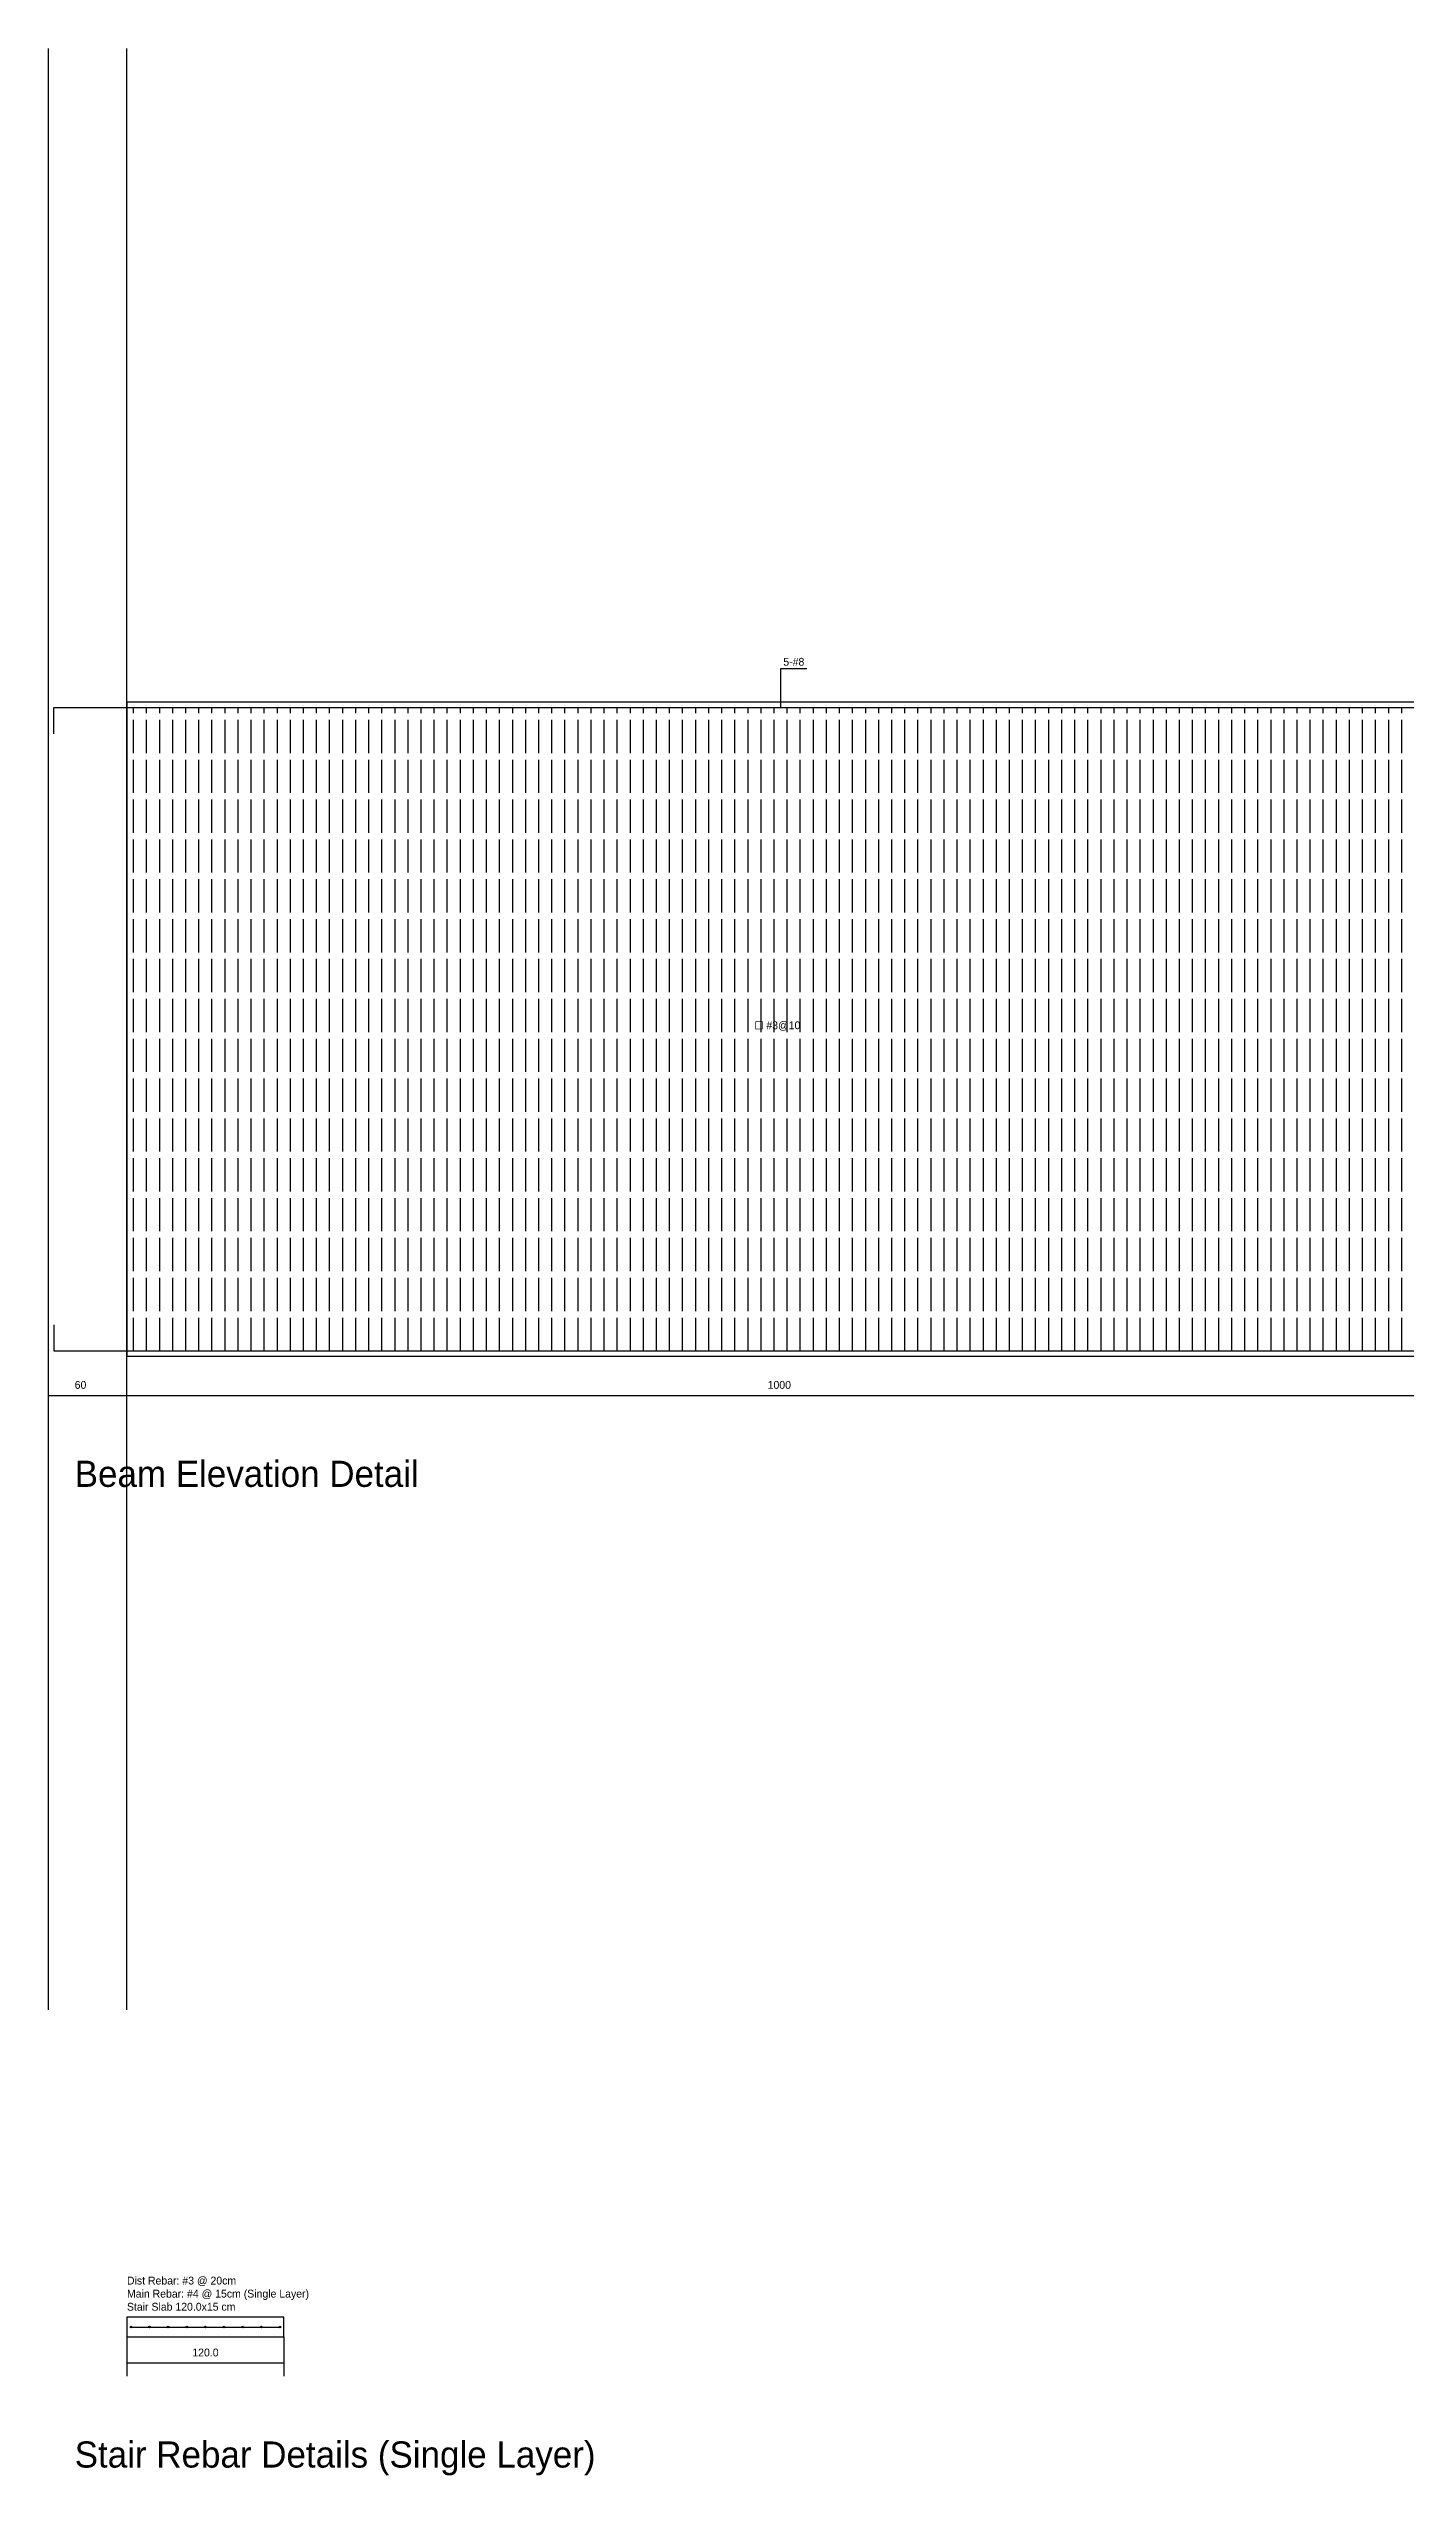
# Model space of a CAD drawing. Header units: metres. Extents: x -3 to 138, y -118 to 51.
# Drawn here: x -3 to 48.9, y -117.8 to -25 of the extents above; entities that cross this region are included whole.
import ezdxf

# ---------------------------------------------------------------- set-up
doc = ezdxf.new("R2010")
doc.units = ezdxf.units.M
doc.linetypes.add('DASHED', pattern=[1.524, 1.27, -0.254])
for name, color, linetype in [('DIMENSIONS', 6, 'Continuous'), ('REBAR_MAIN', 4, 'Continuous'), ('REBAR_SHEAR', 5, 'Continuous'), ('TEXT', 7, 'Continuous'), ('VIEW_BOX', 8, 'Continuous')]:
    doc.layers.add(name, color=color, linetype=linetype)

msp = doc.modelspace()

# ---------------------------------------------------------------- linework, layer by layer
at = {"layer": 'DIMENSIONS'}
for p, q in [((-3, -76.5), (0, -76.5)), ((-3, -100), (-3, -77)), ((0, -76.5), (100, -76.5)), ((0, -100), (0, -77)), ((0, -112.5), (0, -114)), ((6, -112.5), (6, -114)), ((0, -113.5), (6, -113.5))]:
    msp.add_line(p, q, dxfattribs=at)
at = {"layer": 'REBAR_MAIN'}
msp.add_line((0.15, -112.125), (5.85, -112.125), dxfattribs=at)
for points in [[(-2.8, -51.2), (-2.8, -50.2), (102.8, -50.2), (102.8, -51.2)], [(-2.8, -73.8), (-2.8, -74.8), (102.8, -74.8), (102.8, -73.8)]]:
    msp.add_lwpolyline(points, dxfattribs=at)
for centre in [(0.15, -112.125), (0.863, -112.125), (1.575, -112.125), (2.288, -112.125), (3, -112.125), (3.713, -112.125), (4.425, -112.125), (5.138, -112.125), (5.85, -112.125)]:
    msp.add_circle(centre, 0.03, dxfattribs=at)
at = {"layer": 'REBAR_SHEAR', "linetype": 'DASHED'}
for p, q in [((0.25, -74.8), (0.25, -50.2)), ((0.75, -74.8), (0.75, -50.2)), ((1.25, -74.8), (1.25, -50.2)), ((1.75, -74.8), (1.75, -50.2)), ((2.25, -74.8), (2.25, -50.2)), ((2.75, -74.8), (2.75, -50.2)), ((3.25, -74.8), (3.25, -50.2)), ((3.75, -74.8), (3.75, -50.2)), ((4.25, -74.8), (4.25, -50.2)), ((4.75, -74.8), (4.75, -50.2)), ((5.25, -74.8), (5.25, -50.2)), ((5.75, -74.8), (5.75, -50.2)), ((6.25, -74.8), (6.25, -50.2)), ((6.75, -74.8), (6.75, -50.2)), ((7.25, -74.8), (7.25, -50.2)), ((7.75, -74.8), (7.75, -50.2)), ((8.25, -74.8), (8.25, -50.2)), ((8.75, -74.8), (8.75, -50.2)), ((9.25, -74.8), (9.25, -50.2)), ((9.75, -74.8), (9.75, -50.2)), ((10.25, -74.8), (10.25, -50.2)), ((10.75, -74.8), (10.75, -50.2)), ((11.25, -74.8), (11.25, -50.2)), ((11.75, -74.8), (11.75, -50.2)), ((12.25, -74.8), (12.25, -50.2)), ((12.75, -74.8), (12.75, -50.2)), ((13.25, -74.8), (13.25, -50.2)), ((13.75, -74.8), (13.75, -50.2)), ((14.25, -74.8), (14.25, -50.2)), ((14.75, -74.8), (14.75, -50.2)), ((15.25, -74.8), (15.25, -50.2)), ((15.75, -74.8), (15.75, -50.2)), ((16.25, -74.8), (16.25, -50.2)), ((16.75, -74.8), (16.75, -50.2)), ((17.25, -74.8), (17.25, -50.2)), ((17.75, -74.8), (17.75, -50.2)), ((18.25, -74.8), (18.25, -50.2)), ((18.75, -74.8), (18.75, -50.2)), ((19.25, -74.8), (19.25, -50.2)), ((19.75, -74.8), (19.75, -50.2)), ((20.25, -74.8), (20.25, -50.2)), ((20.75, -74.8), (20.75, -50.2)), ((21.25, -74.8), (21.25, -50.2)), ((21.75, -74.8), (21.75, -50.2)), ((22.25, -74.8), (22.25, -50.2)), ((22.75, -74.8), (22.75, -50.2)), ((23.25, -74.8), (23.25, -50.2)), ((23.75, -74.8), (23.75, -50.2)), ((24.25, -74.8), (24.25, -50.2)), ((24.75, -74.8), (24.75, -50.2)), ((25.25, -74.8), (25.25, -50.2)), ((25.75, -74.8), (25.75, -50.2)), ((26.25, -74.8), (26.25, -50.2)), ((26.75, -74.8), (26.75, -50.2)), ((27.25, -74.8), (27.25, -50.2)), ((27.75, -74.8), (27.75, -50.2)), ((28.25, -74.8), (28.25, -50.2)), ((28.75, -74.8), (28.75, -50.2)), ((29.25, -74.8), (29.25, -50.2)), ((29.75, -74.8), (29.75, -50.2)), ((30.25, -74.8), (30.25, -50.2)), ((30.75, -74.8), (30.75, -50.2)), ((31.25, -74.8), (31.25, -50.2)), ((31.75, -74.8), (31.75, -50.2)), ((32.25, -74.8), (32.25, -50.2)), ((32.75, -74.8), (32.75, -50.2)), ((33.25, -74.8), (33.25, -50.2)), ((33.75, -74.8), (33.75, -50.2)), ((34.25, -74.8), (34.25, -50.2)), ((34.75, -74.8), (34.75, -50.2)), ((35.25, -74.8), (35.25, -50.2)), ((35.75, -74.8), (35.75, -50.2)), ((36.25, -74.8), (36.25, -50.2)), ((36.75, -74.8), (36.75, -50.2)), ((37.25, -74.8), (37.25, -50.2)), ((37.75, -74.8), (37.75, -50.2)), ((38.25, -74.8), (38.25, -50.2)), ((38.75, -74.8), (38.75, -50.2)), ((39.25, -74.8), (39.25, -50.2)), ((39.75, -74.8), (39.75, -50.2)), ((40.25, -74.8), (40.25, -50.2)), ((40.75, -74.8), (40.75, -50.2)), ((41.25, -74.8), (41.25, -50.2)), ((41.75, -74.8), (41.75, -50.2)), ((42.25, -74.8), (42.25, -50.2)), ((42.75, -74.8), (42.75, -50.2)), ((43.25, -74.8), (43.25, -50.2)), ((43.75, -74.8), (43.75, -50.2)), ((44.25, -74.8), (44.25, -50.2)), ((44.75, -74.8), (44.75, -50.2)), ((45.25, -74.8), (45.25, -50.2)), ((45.75, -74.8), (45.75, -50.2)), ((46.25, -74.8), (46.25, -50.2)), ((46.75, -74.8), (46.75, -50.2)), ((47.25, -74.8), (47.25, -50.2)), ((47.75, -74.8), (47.75, -50.2)), ((48.25, -74.8), (48.25, -50.2)), ((48.75, -74.8), (48.75, -50.2))]:
    msp.add_line(p, q, dxfattribs=at)
at = {"layer": 'TEXT'}
for p, q in [((25, -50.2), (25, -48.7)), ((25, -48.7), (26, -48.7))]:
    msp.add_line(p, q, dxfattribs=at)
at = {"layer": 'VIEW_BOX'}
for p, q in [((-3, -100), (-3, -25)), ((0, -100), (0, -25))]:
    msp.add_line(p, q, dxfattribs=at)
for points in [[(0, -75), (100, -75), (100, -50), (0, -50), (0, -75)], [(0, -112.5), (6, -112.5), (6, -111.75), (0, -111.75), (0, -112.5)]]:
    msp.add_lwpolyline(points, dxfattribs=at)

# ---------------------------------------------------------------- texts
at = {"layer": 'TEXT'}
for s, height, p in [('5-#8', 0.3, (25.1, -48.6)), ('☐ #3@10', 0.3, (24, -62.5)), ('60', 0.3, (-2, -76.25)), ('1000', 0.3, (24.5, -76.25)), ('Beam Elevation Detail', 1, (-2, -80)), ('Dist Rebar: #3 @ 20cm', 0.3, (0, -110.5)), ('Stair Slab 120.0x15 cm', 0.3, (0, -111.5)), ('Main Rebar: #4 @ 15cm (Single Layer)', 0.3, (0, -111)), ('120.0', 0.3, (2.5, -113.25)), ('Stair Rebar Details (Single Layer)', 1, (-2, -117.5))]:
    msp.add_text(s, height=height, dxfattribs=at).set_placement(p)

doc.saveas('drawing.dxf')
